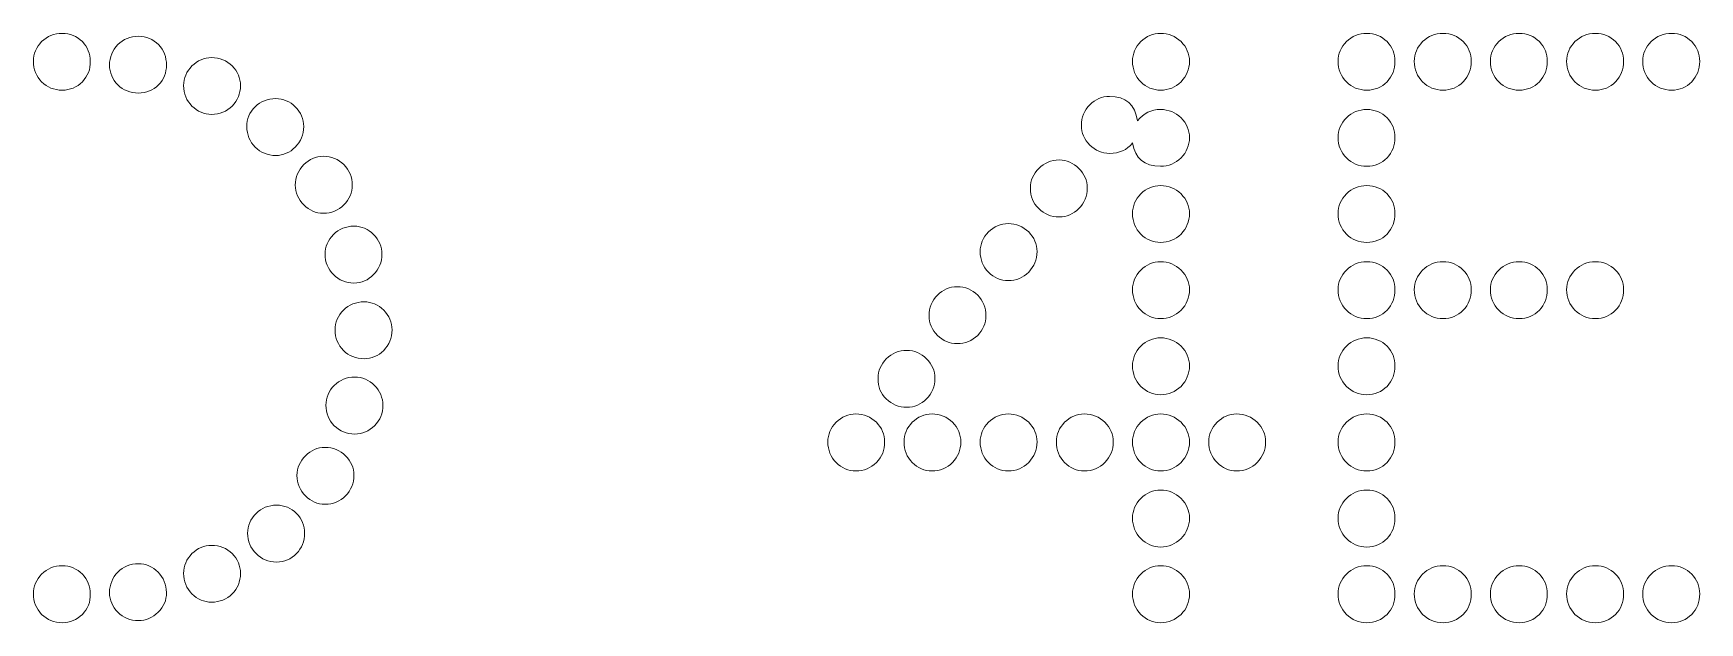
# Model space of a CAD drawing. Header units: inches. Extents: x 45 to 1248, y 45 to 200.
# Drawn here: x 471.6 to 612.1, y 46.7 to 96.4 of the extents above; entities that cross this region are included whole.
import ezdxf

# ---------------------------------------------------------------- set-up
doc = ezdxf.new("R2010")
doc.units = ezdxf.units.IN
doc.header["$MEASUREMENT"] = 0
doc.layers.add('Calque 1', color=7, linetype='Continuous')

msp = doc.modelspace()

# ---------------------------------------------------------------- linework, layer by layer
at = {"layer": 'Calque 1', "lineweight": 0}
for points, knots in [([(475.76, 92.32), (475.3, 91.86), (474.73, 91.62), (474.06, 91.62), (473.39, 91.62), (472.79, 91.86), (472.33, 92.32), (471.88, 92.78), (471.63, 93.38), (471.63, 94.05), (471.63, 94.69), (471.88, 95.25), (472.33, 95.71), (472.79, 96.17), (473.39, 96.41), (474.06, 96.41), (474.73, 96.41), (475.3, 96.17), (475.76, 95.71), (476.21, 95.25), (476.43, 94.69), (476.43, 94.05), (476.46, 93.38), (476.21, 92.82), (475.76, 92.32)], [0, 0, 0, 0, 1, 1, 1, 2, 2, 2, 3, 3, 3, 4, 4, 4, 5, 5, 5, 6, 6, 6, 7, 7, 7, 8, 8, 8, 8]), ([(482.18, 92.07), (481.72, 91.62), (481.15, 91.37), (480.48, 91.37), (479.81, 91.37), (479.21, 91.62), (478.75, 92.07), (478.3, 92.53), (478.05, 93.1), (478.05, 93.73), (478.05, 94.4), (478.3, 95), (478.75, 95.46), (479.21, 95.92), (479.81, 96.17), (480.48, 96.17), (481.15, 96.17), (481.72, 95.92), (482.18, 95.46), (482.64, 95), (482.85, 94.4), (482.85, 93.73), (482.85, 93.1), (482.64, 92.53), (482.18, 92.07)], [0, 0, 0, 0, 1, 1, 1, 2, 2, 2, 3, 3, 3, 4, 4, 4, 5, 5, 5, 6, 6, 6, 7, 7, 7, 8, 8, 8, 8]), ([(568.36, 92.32), (567.9, 91.86), (567.3, 91.62), (566.63, 91.62), (566, 91.62), (565.43, 91.86), (564.97, 92.32), (564.51, 92.78), (564.27, 93.38), (564.27, 94.05), (564.27, 94.69), (564.51, 95.25), (564.97, 95.71), (565.43, 96.17), (566, 96.41), (566.63, 96.41), (567.3, 96.41), (567.9, 96.17), (568.36, 95.71), (568.82, 95.25), (569.07, 94.69), (569.07, 94.05), (569.07, 93.38), (568.82, 92.82), (568.36, 92.32)], [0, 0, 0, 0, 1, 1, 1, 2, 2, 2, 3, 3, 3, 4, 4, 4, 5, 5, 5, 6, 6, 6, 7, 7, 7, 8, 8, 8, 8]), ([(585.72, 92.32), (585.26, 91.86), (584.69, 91.62), (584.02, 91.62), (583.35, 91.62), (582.75, 91.86), (582.29, 92.32), (581.84, 92.78), (581.59, 93.38), (581.59, 94.05), (581.59, 94.69), (581.84, 95.25), (582.29, 95.71), (582.75, 96.17), (583.35, 96.41), (584.02, 96.41), (584.69, 96.41), (585.26, 96.17), (585.72, 95.71), (586.18, 95.25), (586.39, 94.69), (586.39, 94.05), (586.39, 93.38), (586.18, 92.82), (585.72, 92.32)], [0, 0, 0, 0, 1, 1, 1, 2, 2, 2, 3, 3, 3, 4, 4, 4, 5, 5, 5, 6, 6, 6, 7, 7, 7, 8, 8, 8, 8]), ([(592.14, 92.32), (591.68, 91.86), (591.11, 91.62), (590.44, 91.62), (589.77, 91.62), (589.17, 91.86), (588.72, 92.32), (588.26, 92.78), (588.01, 93.38), (588.01, 94.05), (588.01, 94.69), (588.26, 95.25), (588.72, 95.71), (589.17, 96.17), (589.77, 96.41), (590.44, 96.41), (591.11, 96.41), (591.68, 96.17), (592.14, 95.71), (592.6, 95.25), (592.81, 94.69), (592.81, 94.05), (592.81, 93.38), (592.6, 92.82), (592.14, 92.32)], [0, 0, 0, 0, 1, 1, 1, 2, 2, 2, 3, 3, 3, 4, 4, 4, 5, 5, 5, 6, 6, 6, 7, 7, 7, 8, 8, 8, 8]), ([(598.56, 92.32), (598.1, 91.86), (597.53, 91.62), (596.86, 91.62), (596.19, 91.62), (595.59, 91.86), (595.14, 92.32), (594.68, 92.78), (594.43, 93.38), (594.43, 94.05), (594.43, 94.69), (594.68, 95.25), (595.14, 95.71), (595.59, 96.17), (596.19, 96.41), (596.86, 96.41), (597.53, 96.41), (598.1, 96.17), (598.56, 95.71), (599.02, 95.25), (599.23, 94.69), (599.23, 94.05), (599.23, 93.38), (599.02, 92.82), (598.56, 92.32)], [0, 0, 0, 0, 1, 1, 1, 2, 2, 2, 3, 3, 3, 4, 4, 4, 5, 5, 5, 6, 6, 6, 7, 7, 7, 8, 8, 8, 8]), ([(604.98, 92.32), (604.52, 91.86), (603.96, 91.62), (603.29, 91.62), (602.61, 91.62), (602.02, 91.86), (601.56, 92.32), (601.1, 92.78), (600.85, 93.38), (600.85, 94.05), (600.85, 94.69), (601.1, 95.25), (601.56, 95.71), (602.02, 96.17), (602.61, 96.41), (603.29, 96.41), (603.96, 96.41), (604.52, 96.17), (604.98, 95.71), (605.44, 95.25), (605.65, 94.69), (605.65, 94.05), (605.65, 93.38), (605.44, 92.82), (604.98, 92.32)], [0, 0, 0, 0, 1, 1, 1, 2, 2, 2, 3, 3, 3, 4, 4, 4, 5, 5, 5, 6, 6, 6, 7, 7, 7, 8, 8, 8, 8]), ([(611.4, 92.32), (610.94, 91.86), (610.38, 91.62), (609.71, 91.62), (609.04, 91.62), (608.44, 91.86), (607.98, 92.32), (607.52, 92.78), (607.27, 93.38), (607.27, 94.05), (607.27, 94.69), (607.52, 95.25), (607.98, 95.71), (608.44, 96.17), (609.04, 96.41), (609.71, 96.41), (610.38, 96.41), (610.94, 96.17), (611.4, 95.71), (611.86, 95.25), (612.07, 94.69), (612.07, 94.05), (612.07, 93.38), (611.86, 92.82), (611.4, 92.32)], [0, 0, 0, 0, 1, 1, 1, 2, 2, 2, 3, 3, 3, 4, 4, 4, 5, 5, 5, 6, 6, 6, 7, 7, 7, 8, 8, 8, 8]), ([(488.39, 90.28), (487.93, 89.82), (487.33, 89.57), (486.66, 89.57), (486.02, 89.57), (485.46, 89.82), (485, 90.28), (484.54, 90.73), (484.29, 91.33), (484.29, 92), (484.29, 92.64), (484.54, 93.2), (485, 93.66), (485.46, 94.12), (486.02, 94.37), (486.66, 94.37), (487.33, 94.37), (487.93, 94.12), (488.39, 93.66), (488.84, 93.2), (489.09, 92.64), (489.09, 92), (489.09, 91.33), (488.84, 90.77), (488.39, 90.28)], [0, 0, 0, 0, 1, 1, 1, 2, 2, 2, 3, 3, 3, 4, 4, 4, 5, 5, 5, 6, 6, 6, 7, 7, 7, 8, 8, 8, 8]), ([(490.33, 90.21), (490.78, 90.66), (491.38, 90.91), (492.05, 90.91), (492.69, 90.91), (493.25, 90.66), (493.71, 90.21), (494.17, 89.75), (494.42, 89.18), (494.42, 88.55), (494.42, 87.88), (494.17, 87.28), (493.71, 86.82), (493.25, 86.36), (492.69, 86.11), (492.05, 86.11), (491.38, 86.11), (490.78, 86.36), (490.33, 86.82), (489.87, 87.28), (489.62, 87.88), (489.62, 88.55), (489.62, 89.18), (489.83, 89.75), (490.33, 90.21)], [0, 0, 0, 0, 1, 1, 1, 2, 2, 2, 3, 3, 3, 4, 4, 4, 5, 5, 5, 6, 6, 6, 7, 7, 7, 8, 8, 8, 8]), ([(568.36, 85.9), (567.9, 85.44), (567.3, 85.2), (566.63, 85.2), (565.26, 85.2), (564.48, 85.87), (564.27, 87.17), (563.81, 86.57), (563.14, 86.29), (562.33, 86.29), (561.69, 86.29), (561.13, 86.54), (560.67, 86.99), (560.21, 87.45), (559.96, 88.02), (559.96, 88.65), (559.96, 89.32), (560.21, 89.92), (560.67, 90.38), (561.13, 90.84), (561.69, 91.09), (562.33, 91.09), (563.7, 91.09), (564.48, 90.42), (564.69, 89.04), (565.22, 89.68), (565.86, 89.99), (566.63, 89.99), (567.3, 89.99), (567.9, 89.75), (568.36, 89.29), (568.82, 88.83), (569.07, 88.26), (569.07, 87.63), (569.07, 86.96), (568.82, 86.4), (568.36, 85.9)], [0, 0, 0, 0, 1, 1, 1, 2, 2, 2, 3, 3, 3, 4, 4, 4, 5, 5, 5, 6, 6, 6, 7, 7, 7, 8, 8, 8, 9, 9, 9, 10, 10, 10, 11, 11, 11, 12, 12, 12, 12]), ([(585.72, 85.9), (585.26, 85.44), (584.69, 85.2), (584.02, 85.2), (583.35, 85.2), (582.75, 85.44), (582.29, 85.9), (581.84, 86.36), (581.59, 86.96), (581.59, 87.63), (581.59, 88.26), (581.84, 88.83), (582.29, 89.29), (582.75, 89.75), (583.35, 89.99), (584.02, 89.99), (584.69, 89.99), (585.26, 89.75), (585.72, 89.29), (586.18, 88.83), (586.39, 88.26), (586.39, 87.63), (586.39, 86.96), (586.18, 86.4), (585.72, 85.9)], [0, 0, 0, 0, 1, 1, 1, 2, 2, 2, 3, 3, 3, 4, 4, 4, 5, 5, 5, 6, 6, 6, 7, 7, 7, 8, 8, 8, 8]), ([(496.08, 86.04), (496.75, 86.04), (497.35, 85.8), (497.8, 85.34), (498.26, 84.88), (498.51, 84.28), (498.51, 83.61), (498.51, 82.97), (498.26, 82.41), (497.8, 81.95), (497.35, 81.49), (496.75, 81.24), (496.08, 81.24), (495.44, 81.24), (494.88, 81.49), (494.42, 81.95), (493.96, 82.41), (493.71, 82.97), (493.71, 83.61), (493.71, 84.28), (493.96, 84.88), (494.42, 85.34), (494.88, 85.8), (495.44, 86.04), (496.08, 86.04)], [0, 0, 0, 0, 1, 1, 1, 2, 2, 2, 3, 3, 3, 4, 4, 4, 5, 5, 5, 6, 6, 6, 7, 7, 7, 8, 8, 8, 8]), ([(555.66, 83.36), (555.66, 84), (555.91, 84.56), (556.37, 85.02), (556.82, 85.48), (557.42, 85.73), (558.09, 85.73), (558.73, 85.73), (559.29, 85.48), (559.75, 85.02), (560.21, 84.56), (560.46, 84), (560.46, 83.36), (560.46, 82.69), (560.21, 82.09), (559.75, 81.63), (559.29, 81.17), (558.73, 80.93), (558.09, 80.93), (557.42, 80.93), (556.82, 81.17), (556.37, 81.63), (555.87, 82.09), (555.66, 82.66), (555.66, 83.36)], [0, 0, 0, 0, 1, 1, 1, 2, 2, 2, 3, 3, 3, 4, 4, 4, 5, 5, 5, 6, 6, 6, 7, 7, 7, 8, 8, 8, 8]), ([(568.36, 79.48), (567.9, 79.02), (567.3, 78.78), (566.63, 78.78), (566, 78.78), (565.43, 79.02), (564.97, 79.48), (564.51, 79.94), (564.27, 80.54), (564.27, 81.21), (564.27, 81.84), (564.51, 82.41), (564.97, 82.87), (565.43, 83.33), (566, 83.57), (566.63, 83.57), (567.3, 83.57), (567.9, 83.33), (568.36, 82.87), (568.82, 82.41), (569.07, 81.84), (569.07, 81.21), (569.07, 80.54), (568.82, 79.97), (568.36, 79.48)], [0, 0, 0, 0, 1, 1, 1, 2, 2, 2, 3, 3, 3, 4, 4, 4, 5, 5, 5, 6, 6, 6, 7, 7, 7, 8, 8, 8, 8]), ([(585.72, 79.48), (585.26, 79.02), (584.69, 78.78), (584.02, 78.78), (583.35, 78.78), (582.75, 79.02), (582.29, 79.48), (581.84, 79.94), (581.59, 80.54), (581.59, 81.21), (581.59, 81.84), (581.84, 82.41), (582.29, 82.87), (582.75, 83.33), (583.35, 83.57), (584.02, 83.57), (584.69, 83.57), (585.26, 83.33), (585.72, 82.87), (586.18, 82.41), (586.39, 81.84), (586.39, 81.21), (586.39, 80.54), (586.18, 79.97), (585.72, 79.48)], [0, 0, 0, 0, 1, 1, 1, 2, 2, 2, 3, 3, 3, 4, 4, 4, 5, 5, 5, 6, 6, 6, 7, 7, 7, 8, 8, 8, 8]), ([(496.92, 79.45), (497.38, 79.9), (497.98, 80.15), (498.65, 80.15), (499.29, 80.15), (499.85, 79.9), (500.31, 79.45), (500.77, 78.99), (501.01, 78.42), (501.01, 77.79), (501.01, 77.12), (500.77, 76.52), (500.31, 76.06), (499.85, 75.6), (499.29, 75.35), (498.65, 75.35), (497.98, 75.35), (497.38, 75.6), (496.92, 76.06), (496.46, 76.52), (496.22, 77.12), (496.22, 77.79), (496.22, 78.42), (496.46, 78.95), (496.92, 79.45)], [0, 0, 0, 0, 1, 1, 1, 2, 2, 2, 3, 3, 3, 4, 4, 4, 5, 5, 5, 6, 6, 6, 7, 7, 7, 8, 8, 8, 8]), ([(555.52, 76.27), (555.06, 75.81), (554.46, 75.56), (553.79, 75.56), (553.16, 75.56), (552.59, 75.81), (552.13, 76.27), (551.67, 76.73), (551.43, 77.33), (551.43, 78), (551.43, 78.63), (551.67, 79.2), (552.13, 79.66), (552.59, 80.12), (553.16, 80.36), (553.79, 80.36), (554.46, 80.36), (555.06, 80.12), (555.52, 79.66), (555.98, 79.2), (556.22, 78.63), (556.22, 78), (556.22, 77.33), (555.98, 76.76), (555.52, 76.27)], [0, 0, 0, 0, 1, 1, 1, 2, 2, 2, 3, 3, 3, 4, 4, 4, 5, 5, 5, 6, 6, 6, 7, 7, 7, 8, 8, 8, 8]), ([(568.36, 73.06), (567.9, 72.6), (567.3, 72.35), (566.63, 72.35), (566, 72.35), (565.43, 72.6), (564.97, 73.06), (564.51, 73.52), (564.27, 74.12), (564.27, 74.79), (564.27, 75.42), (564.51, 75.99), (564.97, 76.45), (565.43, 76.91), (566, 77.15), (566.63, 77.15), (567.3, 77.15), (567.9, 76.91), (568.36, 76.45), (568.82, 75.99), (569.07, 75.42), (569.07, 74.79), (569.07, 74.12), (568.82, 73.55), (568.36, 73.06)], [0, 0, 0, 0, 1, 1, 1, 2, 2, 2, 3, 3, 3, 4, 4, 4, 5, 5, 5, 6, 6, 6, 7, 7, 7, 8, 8, 8, 8]), ([(585.72, 73.06), (585.26, 72.6), (584.69, 72.35), (584.02, 72.35), (583.35, 72.35), (582.75, 72.6), (582.29, 73.06), (581.84, 73.52), (581.59, 74.12), (581.59, 74.79), (581.59, 75.42), (581.84, 75.99), (582.29, 76.45), (582.75, 76.91), (583.35, 77.15), (584.02, 77.15), (584.69, 77.15), (585.26, 76.91), (585.72, 76.45), (586.18, 75.99), (586.39, 75.42), (586.39, 74.79), (586.39, 74.12), (586.18, 73.55), (585.72, 73.06)], [0, 0, 0, 0, 1, 1, 1, 2, 2, 2, 3, 3, 3, 4, 4, 4, 5, 5, 5, 6, 6, 6, 7, 7, 7, 8, 8, 8, 8]), ([(592.14, 73.06), (591.68, 72.6), (591.11, 72.35), (590.44, 72.35), (589.77, 72.35), (589.17, 72.6), (588.72, 73.06), (588.26, 73.52), (588.01, 74.12), (588.01, 74.79), (588.01, 75.42), (588.26, 75.99), (588.72, 76.45), (589.17, 76.91), (589.77, 77.15), (590.44, 77.15), (591.11, 77.15), (591.68, 76.91), (592.14, 76.45), (592.6, 75.99), (592.81, 75.42), (592.81, 74.79), (592.81, 74.12), (592.6, 73.55), (592.14, 73.06)], [0, 0, 0, 0, 1, 1, 1, 2, 2, 2, 3, 3, 3, 4, 4, 4, 5, 5, 5, 6, 6, 6, 7, 7, 7, 8, 8, 8, 8]), ([(598.56, 73.06), (598.1, 72.6), (597.53, 72.35), (596.86, 72.35), (596.19, 72.35), (595.59, 72.6), (595.14, 73.06), (594.68, 73.52), (594.43, 74.12), (594.43, 74.79), (594.43, 75.42), (594.68, 75.99), (595.14, 76.45), (595.59, 76.91), (596.19, 77.15), (596.86, 77.15), (597.53, 77.15), (598.1, 76.91), (598.56, 76.45), (599.02, 75.99), (599.23, 75.42), (599.23, 74.79), (599.23, 74.12), (599.02, 73.55), (598.56, 73.06)], [0, 0, 0, 0, 1, 1, 1, 2, 2, 2, 3, 3, 3, 4, 4, 4, 5, 5, 5, 6, 6, 6, 7, 7, 7, 8, 8, 8, 8]), ([(604.98, 73.06), (604.52, 72.6), (603.96, 72.35), (603.29, 72.35), (602.61, 72.35), (602.02, 72.6), (601.56, 73.06), (601.1, 73.52), (600.85, 74.12), (600.85, 74.79), (600.85, 75.42), (601.1, 75.99), (601.56, 76.45), (602.02, 76.91), (602.61, 77.15), (603.29, 77.15), (603.96, 77.15), (604.52, 76.91), (604.98, 76.45), (605.44, 75.99), (605.65, 75.42), (605.65, 74.79), (605.65, 74.12), (605.44, 73.55), (604.98, 73.06)], [0, 0, 0, 0, 1, 1, 1, 2, 2, 2, 3, 3, 3, 4, 4, 4, 5, 5, 5, 6, 6, 6, 7, 7, 7, 8, 8, 8, 8]), ([(549.49, 70.24), (548.85, 70.24), (548.29, 70.48), (547.83, 70.94), (547.37, 71.4), (547.12, 71.97), (547.12, 72.6), (547.12, 73.27), (547.37, 73.87), (547.83, 74.33), (548.29, 74.79), (548.85, 75.04), (549.49, 75.04), (550.16, 75.04), (550.76, 74.79), (551.22, 74.33), (551.67, 73.87), (551.92, 73.27), (551.92, 72.6), (551.92, 71.97), (551.67, 71.4), (551.22, 70.94), (550.76, 70.48), (550.16, 70.24), (549.49, 70.24)], [0, 0, 0, 0, 1, 1, 1, 2, 2, 2, 3, 3, 3, 4, 4, 4, 5, 5, 5, 6, 6, 6, 7, 7, 7, 8, 8, 8, 8]), ([(501.16, 69.67), (500.7, 69.21), (500.13, 68.97), (499.5, 68.97), (498.83, 68.97), (498.23, 69.21), (497.77, 69.67), (497.31, 70.13), (497.06, 70.73), (497.06, 71.4), (497.06, 72.04), (497.31, 72.6), (497.77, 73.06), (498.23, 73.52), (498.83, 73.77), (499.5, 73.77), (500.13, 73.77), (500.7, 73.52), (501.16, 73.06), (501.61, 72.6), (501.86, 72.04), (501.86, 71.4), (501.86, 70.73), (501.61, 70.13), (501.16, 69.67)], [0, 0, 0, 0, 1, 1, 1, 2, 2, 2, 3, 3, 3, 4, 4, 4, 5, 5, 5, 6, 6, 6, 7, 7, 7, 8, 8, 8, 8]), ([(568.36, 66.64), (567.9, 66.18), (567.3, 65.93), (566.63, 65.93), (566, 65.93), (565.43, 66.18), (564.97, 66.64), (564.51, 67.1), (564.27, 67.7), (564.27, 68.37), (564.27, 69), (564.51, 69.57), (564.97, 70.03), (565.43, 70.48), (566, 70.73), (566.63, 70.73), (567.3, 70.73), (567.9, 70.48), (568.36, 70.03), (568.82, 69.57), (569.07, 69), (569.07, 68.37), (569.07, 67.7), (568.82, 67.13), (568.36, 66.64)], [0, 0, 0, 0, 1, 1, 1, 2, 2, 2, 3, 3, 3, 4, 4, 4, 5, 5, 5, 6, 6, 6, 7, 7, 7, 8, 8, 8, 8]), ([(585.72, 66.64), (585.26, 66.18), (584.69, 65.93), (584.02, 65.93), (583.35, 65.93), (582.75, 66.18), (582.29, 66.64), (581.84, 67.1), (581.59, 67.7), (581.59, 68.37), (581.59, 69), (581.84, 69.57), (582.29, 70.03), (582.75, 70.48), (583.35, 70.73), (584.02, 70.73), (584.69, 70.73), (585.26, 70.48), (585.72, 70.03), (586.18, 69.57), (586.39, 69), (586.39, 68.37), (586.39, 67.7), (586.18, 67.13), (585.72, 66.64)], [0, 0, 0, 0, 1, 1, 1, 2, 2, 2, 3, 3, 3, 4, 4, 4, 5, 5, 5, 6, 6, 6, 7, 7, 7, 8, 8, 8, 8]), ([(542.82, 67.31), (542.82, 67.94), (543.07, 68.51), (543.52, 68.97), (543.98, 69.43), (544.58, 69.67), (545.25, 69.67), (545.89, 69.67), (546.45, 69.43), (546.91, 68.97), (547.37, 68.51), (547.62, 67.94), (547.62, 67.31), (547.62, 66.64), (547.37, 66.04), (546.91, 65.58), (546.45, 65.12), (545.89, 64.88), (545.25, 64.88), (544.58, 64.88), (543.98, 65.12), (543.52, 65.58), (543.03, 66.04), (542.82, 66.6), (542.82, 67.31)], [0, 0, 0, 0, 1, 1, 1, 2, 2, 2, 3, 3, 3, 4, 4, 4, 5, 5, 5, 6, 6, 6, 7, 7, 7, 8, 8, 8, 8]), ([(500.38, 63.32), (499.92, 62.87), (499.36, 62.62), (498.72, 62.62), (498.05, 62.62), (497.45, 62.87), (496.99, 63.32), (496.53, 63.78), (496.29, 64.38), (496.29, 65.05), (496.29, 65.69), (496.53, 66.25), (496.99, 66.71), (497.45, 67.17), (498.05, 67.42), (498.72, 67.42), (499.36, 67.42), (499.92, 67.17), (500.38, 66.71), (500.84, 66.25), (501.09, 65.69), (501.09, 65.05), (501.09, 64.38), (500.87, 63.78), (500.38, 63.32)], [0, 0, 0, 0, 1, 1, 1, 2, 2, 2, 3, 3, 3, 4, 4, 4, 5, 5, 5, 6, 6, 6, 7, 7, 7, 8, 8, 8, 8]), ([(542.68, 60.22), (542.22, 59.76), (541.62, 59.51), (540.95, 59.51), (540.31, 59.51), (539.75, 59.76), (539.29, 60.22), (538.83, 60.68), (538.59, 61.28), (538.59, 61.95), (538.59, 62.58), (538.83, 63.15), (539.29, 63.61), (539.75, 64.06), (540.31, 64.31), (540.95, 64.31), (541.62, 64.31), (542.22, 64.06), (542.68, 63.61), (543.14, 63.15), (543.38, 62.58), (543.38, 61.95), (543.38, 61.28), (543.17, 60.71), (542.68, 60.22)], [0, 0, 0, 0, 1, 1, 1, 2, 2, 2, 3, 3, 3, 4, 4, 4, 5, 5, 5, 6, 6, 6, 7, 7, 7, 8, 8, 8, 8]), ([(549.1, 60.22), (548.64, 59.76), (548.04, 59.51), (547.37, 59.51), (546.73, 59.51), (546.17, 59.76), (545.71, 60.22), (545.25, 60.68), (545.01, 61.28), (545.01, 61.95), (545.01, 62.58), (545.25, 63.15), (545.71, 63.61), (546.17, 64.06), (546.73, 64.31), (547.37, 64.31), (548.04, 64.31), (548.64, 64.06), (549.1, 63.61), (549.56, 63.15), (549.8, 62.58), (549.8, 61.95), (549.8, 61.28), (549.56, 60.71), (549.1, 60.22)], [0, 0, 0, 0, 1, 1, 1, 2, 2, 2, 3, 3, 3, 4, 4, 4, 5, 5, 5, 6, 6, 6, 7, 7, 7, 8, 8, 8, 8]), ([(555.52, 60.22), (555.06, 59.76), (554.46, 59.51), (553.79, 59.51), (553.16, 59.51), (552.59, 59.76), (552.13, 60.22), (551.67, 60.68), (551.43, 61.28), (551.43, 61.95), (551.43, 62.58), (551.67, 63.15), (552.13, 63.61), (552.59, 64.06), (553.16, 64.31), (553.79, 64.31), (554.46, 64.31), (555.06, 64.06), (555.52, 63.61), (555.98, 63.15), (556.22, 62.58), (556.22, 61.95), (556.22, 61.28), (555.98, 60.71), (555.52, 60.22)], [0, 0, 0, 0, 1, 1, 1, 2, 2, 2, 3, 3, 3, 4, 4, 4, 5, 5, 5, 6, 6, 6, 7, 7, 7, 8, 8, 8, 8]), ([(561.94, 60.22), (561.48, 59.76), (560.88, 59.51), (560.21, 59.51), (559.58, 59.51), (559.01, 59.76), (558.55, 60.22), (558.09, 60.68), (557.85, 61.28), (557.85, 61.95), (557.85, 62.58), (558.09, 63.15), (558.55, 63.61), (559.01, 64.06), (559.58, 64.31), (560.21, 64.31), (560.88, 64.31), (561.48, 64.06), (561.94, 63.61), (562.4, 63.15), (562.65, 62.58), (562.65, 61.95), (562.65, 61.28), (562.4, 60.71), (561.94, 60.22)], [0, 0, 0, 0, 1, 1, 1, 2, 2, 2, 3, 3, 3, 4, 4, 4, 5, 5, 5, 6, 6, 6, 7, 7, 7, 8, 8, 8, 8]), ([(568.36, 60.22), (567.9, 59.76), (567.3, 59.51), (566.63, 59.51), (566, 59.51), (565.43, 59.76), (564.97, 60.22), (564.51, 60.68), (564.27, 61.28), (564.27, 61.95), (564.27, 62.58), (564.51, 63.15), (564.97, 63.61), (565.43, 64.06), (566, 64.31), (566.63, 64.31), (567.3, 64.31), (567.9, 64.06), (568.36, 63.61), (568.82, 63.15), (569.07, 62.58), (569.07, 61.95), (569.07, 61.28), (568.82, 60.71), (568.36, 60.22)], [0, 0, 0, 0, 1, 1, 1, 2, 2, 2, 3, 3, 3, 4, 4, 4, 5, 5, 5, 6, 6, 6, 7, 7, 7, 8, 8, 8, 8]), ([(574.78, 60.22), (574.32, 59.76), (573.72, 59.51), (573.05, 59.51), (572.42, 59.51), (571.85, 59.76), (571.39, 60.22), (570.94, 60.68), (570.69, 61.28), (570.69, 61.95), (570.69, 62.58), (570.94, 63.15), (571.39, 63.61), (571.85, 64.06), (572.42, 64.31), (573.05, 64.31), (573.72, 64.31), (574.32, 64.06), (574.78, 63.61), (575.24, 63.15), (575.49, 62.58), (575.49, 61.95), (575.49, 61.28), (575.24, 60.71), (574.78, 60.22)], [0, 0, 0, 0, 1, 1, 1, 2, 2, 2, 3, 3, 3, 4, 4, 4, 5, 5, 5, 6, 6, 6, 7, 7, 7, 8, 8, 8, 8]), ([(585.72, 60.22), (585.26, 59.76), (584.69, 59.51), (584.02, 59.51), (583.35, 59.51), (582.75, 59.76), (582.29, 60.22), (581.84, 60.68), (581.59, 61.28), (581.59, 61.95), (581.59, 62.58), (581.84, 63.15), (582.29, 63.61), (582.75, 64.06), (583.35, 64.31), (584.02, 64.31), (584.69, 64.31), (585.26, 64.06), (585.72, 63.61), (586.18, 63.15), (586.39, 62.58), (586.39, 61.95), (586.39, 61.28), (586.18, 60.71), (585.72, 60.22)], [0, 0, 0, 0, 1, 1, 1, 2, 2, 2, 3, 3, 3, 4, 4, 4, 5, 5, 5, 6, 6, 6, 7, 7, 7, 8, 8, 8, 8]), ([(497.95, 57.4), (497.49, 56.94), (496.89, 56.69), (496.22, 56.69), (495.58, 56.69), (495.02, 56.94), (494.56, 57.4), (494.1, 57.86), (493.85, 58.46), (493.85, 59.13), (493.85, 59.76), (494.1, 60.33), (494.56, 60.78), (495.02, 61.24), (495.58, 61.49), (496.22, 61.49), (496.89, 61.49), (497.49, 61.24), (497.95, 60.78), (498.4, 60.33), (498.65, 59.76), (498.65, 59.13), (498.65, 58.46), (498.4, 57.89), (497.95, 57.4)], [0, 0, 0, 0, 1, 1, 1, 2, 2, 2, 3, 3, 3, 4, 4, 4, 5, 5, 5, 6, 6, 6, 7, 7, 7, 8, 8, 8, 8]), ([(568.36, 53.8), (567.9, 53.34), (567.3, 53.09), (566.63, 53.09), (566, 53.09), (565.43, 53.34), (564.97, 53.8), (564.51, 54.26), (564.27, 54.86), (564.27, 55.53), (564.27, 56.16), (564.51, 56.73), (564.97, 57.19), (565.43, 57.64), (566, 57.89), (566.63, 57.89), (567.3, 57.89), (567.9, 57.64), (568.36, 57.19), (568.82, 56.73), (569.07, 56.16), (569.07, 55.53), (569.07, 54.86), (568.82, 54.29), (568.36, 53.8)], [0, 0, 0, 0, 1, 1, 1, 2, 2, 2, 3, 3, 3, 4, 4, 4, 5, 5, 5, 6, 6, 6, 7, 7, 7, 8, 8, 8, 8]), ([(585.72, 53.8), (585.26, 53.34), (584.69, 53.09), (584.02, 53.09), (583.35, 53.09), (582.75, 53.34), (582.29, 53.8), (581.84, 54.26), (581.59, 54.86), (581.59, 55.53), (581.59, 56.16), (581.84, 56.73), (582.29, 57.19), (582.75, 57.64), (583.35, 57.89), (584.02, 57.89), (584.69, 57.89), (585.26, 57.64), (585.72, 57.19), (586.18, 56.73), (586.39, 56.16), (586.39, 55.53), (586.39, 54.86), (586.18, 54.29), (585.72, 53.8)], [0, 0, 0, 0, 1, 1, 1, 2, 2, 2, 3, 3, 3, 4, 4, 4, 5, 5, 5, 6, 6, 6, 7, 7, 7, 8, 8, 8, 8]), ([(493.82, 52.53), (493.36, 52.07), (492.8, 51.82), (492.12, 51.82), (491.45, 51.82), (490.86, 52.07), (490.4, 52.53), (489.94, 52.99), (489.69, 53.59), (489.69, 54.26), (489.69, 54.89), (489.94, 55.46), (490.4, 55.92), (490.86, 56.37), (491.45, 56.62), (492.12, 56.62), (492.8, 56.62), (493.36, 56.37), (493.82, 55.92), (494.28, 55.46), (494.49, 54.89), (494.49, 54.26), (494.49, 53.59), (494.24, 52.99), (493.82, 52.53)], [0, 0, 0, 0, 1, 1, 1, 2, 2, 2, 3, 3, 3, 4, 4, 4, 5, 5, 5, 6, 6, 6, 7, 7, 7, 8, 8, 8, 8]), ([(488.39, 49.14), (487.93, 48.68), (487.33, 48.44), (486.66, 48.44), (486.02, 48.44), (485.46, 48.68), (485, 49.14), (484.54, 49.6), (484.29, 50.2), (484.29, 50.87), (484.29, 51.51), (484.54, 52.07), (485, 52.53), (485.46, 52.99), (486.02, 53.23), (486.66, 53.23), (487.33, 53.23), (487.93, 52.99), (488.39, 52.53), (488.84, 52.07), (489.09, 51.51), (489.09, 50.87), (489.09, 50.16), (488.84, 49.6), (488.39, 49.14)], [0, 0, 0, 0, 1, 1, 1, 2, 2, 2, 3, 3, 3, 4, 4, 4, 5, 5, 5, 6, 6, 6, 7, 7, 7, 8, 8, 8, 8]), ([(475.76, 47.41), (475.3, 46.95), (474.73, 46.71), (474.06, 46.71), (473.39, 46.71), (472.79, 46.95), (472.33, 47.41), (471.88, 47.87), (471.63, 48.47), (471.63, 49.14), (471.63, 49.78), (471.88, 50.34), (472.33, 50.8), (472.79, 51.26), (473.39, 51.51), (474.06, 51.51), (474.73, 51.51), (475.3, 51.26), (475.76, 50.8), (476.21, 50.34), (476.43, 49.78), (476.43, 49.14), (476.46, 48.44), (476.21, 47.87), (475.76, 47.41)], [0, 0, 0, 0, 1, 1, 1, 2, 2, 2, 3, 3, 3, 4, 4, 4, 5, 5, 5, 6, 6, 6, 7, 7, 7, 8, 8, 8, 8]), ([(482.14, 47.59), (481.68, 47.13), (481.12, 46.88), (480.48, 46.88), (479.81, 46.88), (479.21, 47.13), (478.75, 47.59), (478.3, 48.05), (478.05, 48.61), (478.05, 49.25), (478.05, 49.92), (478.3, 50.52), (478.75, 50.98), (479.21, 51.44), (479.81, 51.68), (480.48, 51.68), (481.12, 51.68), (481.68, 51.44), (482.14, 50.98), (482.6, 50.52), (482.85, 49.92), (482.85, 49.25), (482.85, 48.61), (482.64, 48.05), (482.14, 47.59)], [0, 0, 0, 0, 1, 1, 1, 2, 2, 2, 3, 3, 3, 4, 4, 4, 5, 5, 5, 6, 6, 6, 7, 7, 7, 8, 8, 8, 8]), ([(568.36, 47.41), (567.9, 46.95), (567.3, 46.71), (566.63, 46.71), (566, 46.71), (565.43, 46.95), (564.97, 47.41), (564.51, 47.87), (564.27, 48.47), (564.27, 49.14), (564.27, 49.78), (564.51, 50.34), (564.97, 50.8), (565.43, 51.26), (566, 51.51), (566.63, 51.51), (567.3, 51.51), (567.9, 51.26), (568.36, 50.8), (568.82, 50.34), (569.07, 49.78), (569.07, 49.14), (569.07, 48.44), (568.82, 47.87), (568.36, 47.41)], [0, 0, 0, 0, 1, 1, 1, 2, 2, 2, 3, 3, 3, 4, 4, 4, 5, 5, 5, 6, 6, 6, 7, 7, 7, 8, 8, 8, 8]), ([(585.72, 47.41), (585.26, 46.95), (584.69, 46.71), (584.02, 46.71), (583.35, 46.71), (582.75, 46.95), (582.29, 47.41), (581.84, 47.87), (581.59, 48.47), (581.59, 49.14), (581.59, 49.78), (581.84, 50.34), (582.29, 50.8), (582.75, 51.26), (583.35, 51.51), (584.02, 51.51), (584.69, 51.51), (585.26, 51.26), (585.72, 50.8), (586.18, 50.34), (586.39, 49.78), (586.39, 49.14), (586.39, 48.44), (586.18, 47.87), (585.72, 47.41)], [0, 0, 0, 0, 1, 1, 1, 2, 2, 2, 3, 3, 3, 4, 4, 4, 5, 5, 5, 6, 6, 6, 7, 7, 7, 8, 8, 8, 8]), ([(592.14, 47.41), (591.68, 46.95), (591.11, 46.71), (590.44, 46.71), (589.77, 46.71), (589.17, 46.95), (588.72, 47.41), (588.26, 47.87), (588.01, 48.47), (588.01, 49.14), (588.01, 49.78), (588.26, 50.34), (588.72, 50.8), (589.17, 51.26), (589.77, 51.51), (590.44, 51.51), (591.11, 51.51), (591.68, 51.26), (592.14, 50.8), (592.6, 50.34), (592.81, 49.78), (592.81, 49.14), (592.81, 48.44), (592.6, 47.87), (592.14, 47.41)], [0, 0, 0, 0, 1, 1, 1, 2, 2, 2, 3, 3, 3, 4, 4, 4, 5, 5, 5, 6, 6, 6, 7, 7, 7, 8, 8, 8, 8]), ([(598.56, 47.41), (598.1, 46.95), (597.53, 46.71), (596.86, 46.71), (596.19, 46.71), (595.59, 46.95), (595.14, 47.41), (594.68, 47.87), (594.43, 48.47), (594.43, 49.14), (594.43, 49.78), (594.68, 50.34), (595.14, 50.8), (595.59, 51.26), (596.19, 51.51), (596.86, 51.51), (597.53, 51.51), (598.1, 51.26), (598.56, 50.8), (599.02, 50.34), (599.23, 49.78), (599.23, 49.14), (599.23, 48.44), (599.02, 47.87), (598.56, 47.41)], [0, 0, 0, 0, 1, 1, 1, 2, 2, 2, 3, 3, 3, 4, 4, 4, 5, 5, 5, 6, 6, 6, 7, 7, 7, 8, 8, 8, 8]), ([(604.98, 47.41), (604.52, 46.95), (603.96, 46.71), (603.29, 46.71), (602.61, 46.71), (602.02, 46.95), (601.56, 47.41), (601.1, 47.87), (600.85, 48.47), (600.85, 49.14), (600.85, 49.78), (601.1, 50.34), (601.56, 50.8), (602.02, 51.26), (602.61, 51.51), (603.29, 51.51), (603.96, 51.51), (604.52, 51.26), (604.98, 50.8), (605.44, 50.34), (605.65, 49.78), (605.65, 49.14), (605.65, 48.44), (605.44, 47.87), (604.98, 47.41)], [0, 0, 0, 0, 1, 1, 1, 2, 2, 2, 3, 3, 3, 4, 4, 4, 5, 5, 5, 6, 6, 6, 7, 7, 7, 8, 8, 8, 8]), ([(611.4, 47.41), (610.94, 46.95), (610.38, 46.71), (609.71, 46.71), (609.04, 46.71), (608.44, 46.95), (607.98, 47.41), (607.52, 47.87), (607.27, 48.47), (607.27, 49.14), (607.27, 49.78), (607.52, 50.34), (607.98, 50.8), (608.44, 51.26), (609.04, 51.51), (609.71, 51.51), (610.38, 51.51), (610.94, 51.26), (611.4, 50.8), (611.86, 50.34), (612.07, 49.78), (612.07, 49.14), (612.07, 48.44), (611.86, 47.87), (611.4, 47.41)], [0, 0, 0, 0, 1, 1, 1, 2, 2, 2, 3, 3, 3, 4, 4, 4, 5, 5, 5, 6, 6, 6, 7, 7, 7, 8, 8, 8, 8])]:
    msp.add_open_spline(points, degree=3, knots=knots, dxfattribs=at)

doc.saveas('drawing.dxf')
